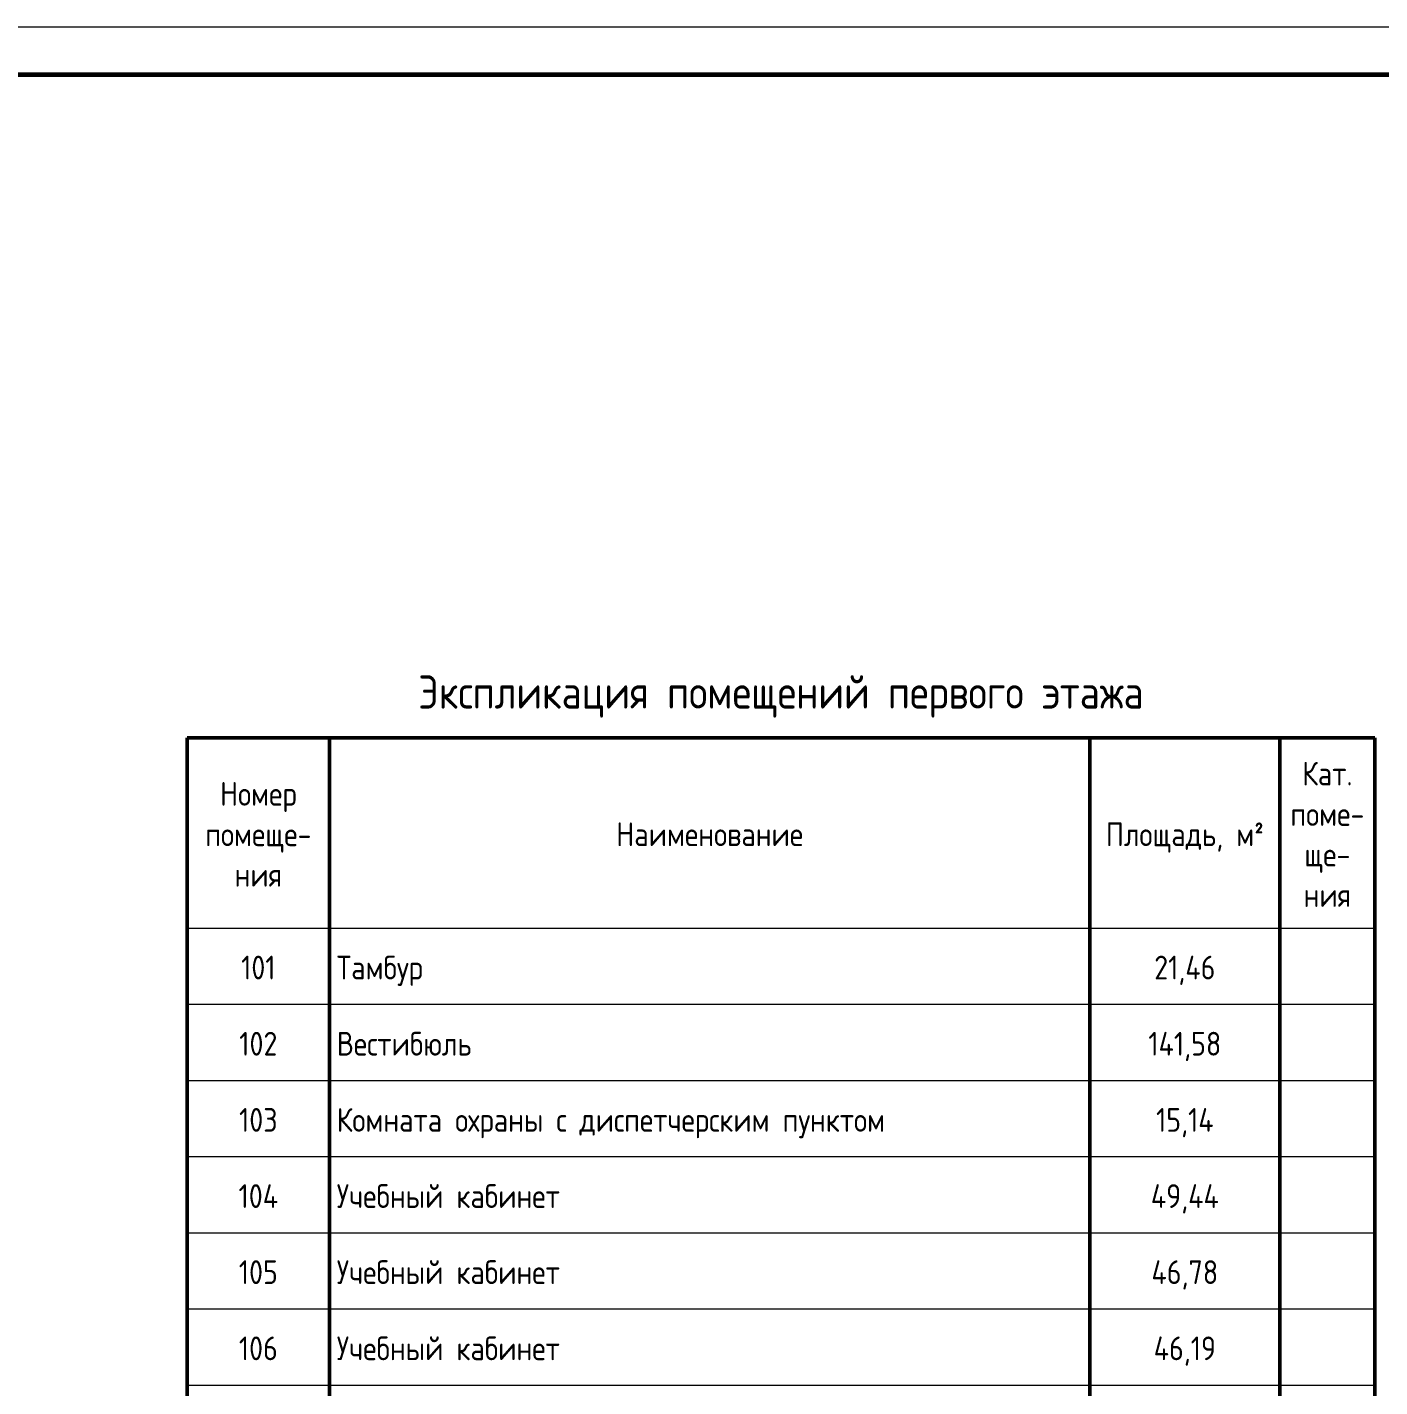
# Model space of a CAD drawing. Header units: millimetres. Extents: x -259793 to 1187961, y -549744 to 43070.
# Drawn here: x -471 to 13763, y 26378 to 40692 of the extents above; entities that cross this region are included whole.
import ezdxf

# ---------------------------------------------------------------- set-up
doc = ezdxf.new("R2010")
doc.units = ezdxf.units.MM
for name, color, linetype, lineweight in [('A-_ANOTTEXT_T', 7, 'Continuous', 9), ('Графика', 7, 'Continuous', 20), ('Линии', 7, 'Continuous', 9), ('ОФ_рамка', 8, 'Continuous', 60)]:
    doc.layers.add(name, color=color, linetype=linetype, lineweight=lineweight)
doc.styles.add('GOST 2.304 type A_1', font='', dxfattribs={"height": 350})
doc.styles.add('GOST Common_8', font='', dxfattribs={"width": 0.9, "height": 3.5})
doc.styles.add('GOST Common_9', font='', dxfattribs={"width": 0.9, "height": 3.5})
doc.styles.get('GOST 2.304 type A_1').set_extended_font_data('GOST 2.304 type A')
doc.styles.get('GOST Common_8').set_extended_font_data('GOST type B')
doc.styles.get('GOST Common_9').set_extended_font_data('GOST type B')

# ---------------------------------------------------------------- blocks, each defined once
blk = doc.blocks.new('А0')
at = {"layer": 'ОФ_рамка', "color": 0, "linetype": 'Continuous', "lineweight": 5, "ltscale": 100}
blk.add_lwpolyline([(341068, -309617), (222168, -309617)], dxfattribs=at)
at = {"layer": 'ОФ_рамка', "color": 0, "linetype": 'Continuous', "ltscale": 100}
blk.add_lwpolyline([(340568, -310117), (224168, -310117)], dxfattribs=at)
blk = doc.blocks.new('1 этаж')
at = {"layer": 'Линии', "color": 251, "lineweight": 50, "true_color": 0x636466}
for p, q in [((1211, 33209), (1211, 31204)), ((1211, 33209), (13711, 33209)), ((2711, 33209), (2711, 31204)), ((10711, 33209), (10711, 31204)), ((12711, 33209), (12711, 31204)), ((13711, 33209), (13711, 31204)), ((1211, 31204), (1211, 30402)), ((2711, 31204), (2711, 30402)), ((10711, 31204), (10711, 30402)), ((12711, 31204), (12711, 30402)), ((13711, 31204), (13711, 30402)), ((1211, 30402), (1211, 29601)), ((2711, 30402), (2711, 29601)), ((10711, 30402), (10711, 29601)), ((12711, 30402), (12711, 29601)), ((13711, 30402), (13711, 29601)), ((1211, 29601), (1211, 28799)), ((2711, 29601), (2711, 28799)), ((10711, 29601), (10711, 28799)), ((12711, 29601), (12711, 28799)), ((13711, 29601), (13711, 28799)), ((1211, 28799), (1211, 27997)), ((2711, 28799), (2711, 27997)), ((10711, 28799), (10711, 27997)), ((12711, 28799), (12711, 27997)), ((13711, 28799), (13711, 27997)), ((1211, 27997), (1211, 27195)), ((2711, 27997), (2711, 27195)), ((10711, 27997), (10711, 27195)), ((12711, 27997), (12711, 27195)), ((13711, 27997), (13711, 27195)), ((1211, 27195), (1211, 26393)), ((2711, 27195), (2711, 26393)), ((10711, 27195), (10711, 26393)), ((12711, 27195), (12711, 26393)), ((13711, 27195), (13711, 26393)), ((1211, 26393), (1211, 25591)), ((2711, 26393), (2711, 25591)), ((10711, 26393), (10711, 25591)), ((12711, 26393), (12711, 25591)), ((13711, 26393), (13711, 25591))]:
    blk.add_line(p, q, dxfattribs=at)
at = {"layer": 'Линии', "color": 251, "lineweight": 20, "true_color": 0x636466}
for p, q in [((13711, 33209), (13711, 31204)), ((2711, 31204), (1211, 31204)), ((10711, 31204), (2711, 31204)), ((12711, 31204), (10711, 31204)), ((13711, 31204), (12711, 31204)), ((2711, 30402), (1211, 30402)), ((10711, 30402), (2711, 30402)), ((12711, 30402), (10711, 30402)), ((13711, 30402), (12711, 30402)), ((2711, 29601), (1211, 29601)), ((10711, 29601), (2711, 29601)), ((12711, 29601), (10711, 29601)), ((13711, 29601), (12711, 29601)), ((2711, 28799), (1211, 28799)), ((10711, 28799), (2711, 28799)), ((12711, 28799), (10711, 28799)), ((13711, 28799), (12711, 28799)), ((2711, 27997), (1211, 27997)), ((10711, 27997), (2711, 27997)), ((12711, 27997), (10711, 27997)), ((13711, 27997), (12711, 27997)), ((2711, 27195), (1211, 27195)), ((10711, 27195), (2711, 27195)), ((12711, 27195), (10711, 27195)), ((13711, 27195), (12711, 27195)), ((2711, 26393), (1211, 26393)), ((10711, 26393), (2711, 26393)), ((12711, 26393), (10711, 26393)), ((13711, 26393), (12711, 26393))]:
    blk.add_line(p, q, dxfattribs=at)
at = {"layer": 'Графика', "color": 251, "true_color": 0x636466, "line_spacing_factor": 1.022761}
for s, insert, char_height, width, attachment_point, style in [('Экспликация помещений первого этажа', (7461, 33868), 350, 9232.69, 2, 'GOST Common_9'), ('Кат.\\Pпоме-\\Pще-\\Pния', (13211, 32959), 250, 962.45, 2, 'GOST Common_8'), ('Номер\\Pпомеще-\\Pния', (1961, 32746), 250, 1418.03, 2, 'GOST Common_8'), ('Наименование', (6711, 32320), 250, 2353.32, 2, 'GOST Common_8'), ('Площадь, м\\fGOST Common|b0|i0|c238|p34|;\\W.9;²', (11711, 32320), 250, 2009.37, 2, 'GOST Common_8'), ('Тамбур', (2786, 30917), 250, 1203.81, 1, 'GOST Common_8'), ('21,46', (11711, 30917), 250, 817.63, 2, 'GOST Common_8'), ('101', (1961, 30917), 250, 458.6, 2, 'GOST Common_8'), ('102', (1961, 30115), 250, 509.89, 2, 'GOST Common_8'), ('Вестибюль', (2786, 30115), 250, 7171.59, 1, 'GOST Common_8'), ('141,58', (11711, 30115), 250, 790.47, 2, 'GOST Common_8'), ('103', (1961, 29313), 250, 509.89, 2, 'GOST Common_8'), ('Комната охраны с диспетчерским пунктом', (2786, 29313), 250, 7041.85, 1, 'GOST Common_8'), ('15,14', (11711, 29313), 250, 766.34, 2, 'GOST Common_8'), ('104', (1961, 28511), 250, 537.04, 2, 'GOST Common_8'), ('Учебный кабинет', (2786, 28511), 250, 4969.12, 1, 'GOST Common_8'), ('49,44', (11711, 28511), 250, 923.22, 2, 'GOST Common_8'), ('105', (1961, 27710), 250, 509.89, 2, 'GOST Common_8'), ('Учебный кабинет', (2786, 27710), 250, 4969.12, 1, 'GOST Common_8'), ('46,78', (11711, 27710), 250, 868.92, 2, 'GOST Common_8'), ('106', (1961, 26908), 250, 509.89, 2, 'GOST Common_8'), ('Учебный кабинет', (2786, 26908), 250, 4302.35, 1, 'GOST Common_8'), ('46,19', (11711, 26908), 250, 817.63, 2, 'GOST Common_8')]:
    blk.add_mtext(s, dxfattribs=dict(at, insert=insert, char_height=char_height, width=width, attachment_point=attachment_point, style=style))

msp = doc.modelspace()

# ---------------------------------------------------------------- block references
msp.add_blockref('1 этаж', (0, 0))
at = {"layer": 'ОФ_рамка', "color": 0, "lineweight": -2}
msp.add_blockref('А0', (-309601.58092, 350308.61874), dxfattribs=at)

# ---------------------------------------------------------------- texts
at = {"layer": 'A-_ANOTTEXT_T', "char_height": 350, "width": 168.354375, "attachment_point": 1, "style": 'GOST 2.304 type A_1'}
for insert in [(3655.86641, 31324.92128), (4191.64766, 31324.92128), (5660.08516, 31324.92128), (8319.14766, 31324.92128), (4357.01225, 30789.14003), (4694.356, 30789.14003), (5514.56433, 30789.14003)]:
    msp.add_mtext('\\fGOST 2.304 type A|b0|i0|c204|p34|; ', dxfattribs=dict(at, insert=insert))

doc.saveas('drawing.dxf')
